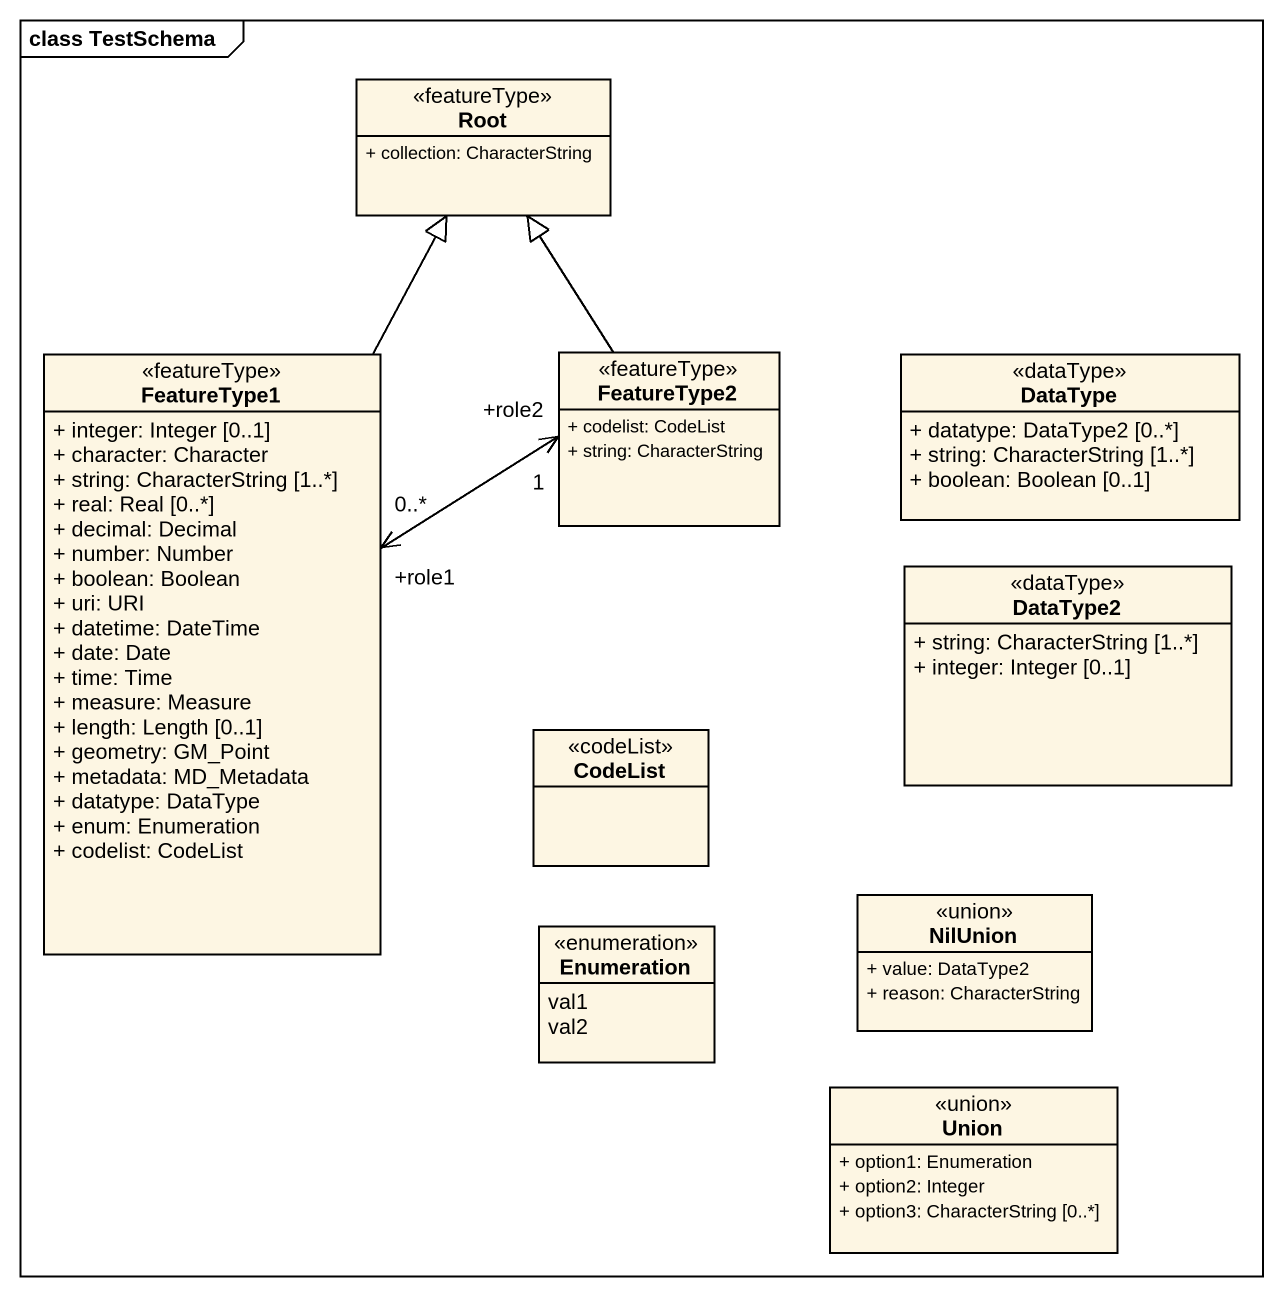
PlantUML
@startuml
mainframe class TestSchema
hide circle
hide empty members
skinparam classAttributeIconSize 0
class Root <<featureType>> {
  + collection: CharacterString
}
class FeatureType1 <<featureType>> {
  + integer: Integer [0..1]
  + character: Character
  + string: CharacterString [1..*]
  + real: Real [0..*]
  + decimal: Decimal
  + number: Number
  + boolean: Boolean
  + uri: URI
  + datetime: DateTime
  + date: Date
  + time: Time
  + measure: Measure
  + length: Length [0..1]
  + geometry: GM_Point
  + metadata: MD_Metadata
  + datatype: DataType
  + enum: Enumeration
  + codelist: CodeList
}
class FeatureType2 <<featureType>> {
  + codelist: CodeList
  + string: CharacterString
}
class DataType <<dataType>> {
  + datatype: DataType2 [0..*]
  + string: CharacterString [1..*]
  + boolean: Boolean [0..1]
}
class DataType2 <<dataType>> {
  + string: CharacterString [1..*]
  + integer: Integer [0..1]
}
class CodeList <<codeList>>
class NilUnion <<union>> {
  + value: DataType2
  + reason: CharacterString
}
enum Enumeration {
  val1
  val2
}
class Union <<union>> {
  + option1: Enumeration
  + option2: Integer
  + option3: CharacterString [0..*]
}
FeatureType1 -up-|> Root
FeatureType1 "+role1\n0..*" <-right-> "+role2\n1" FeatureType2
FeatureType2 -up-|> Root
@enduml
